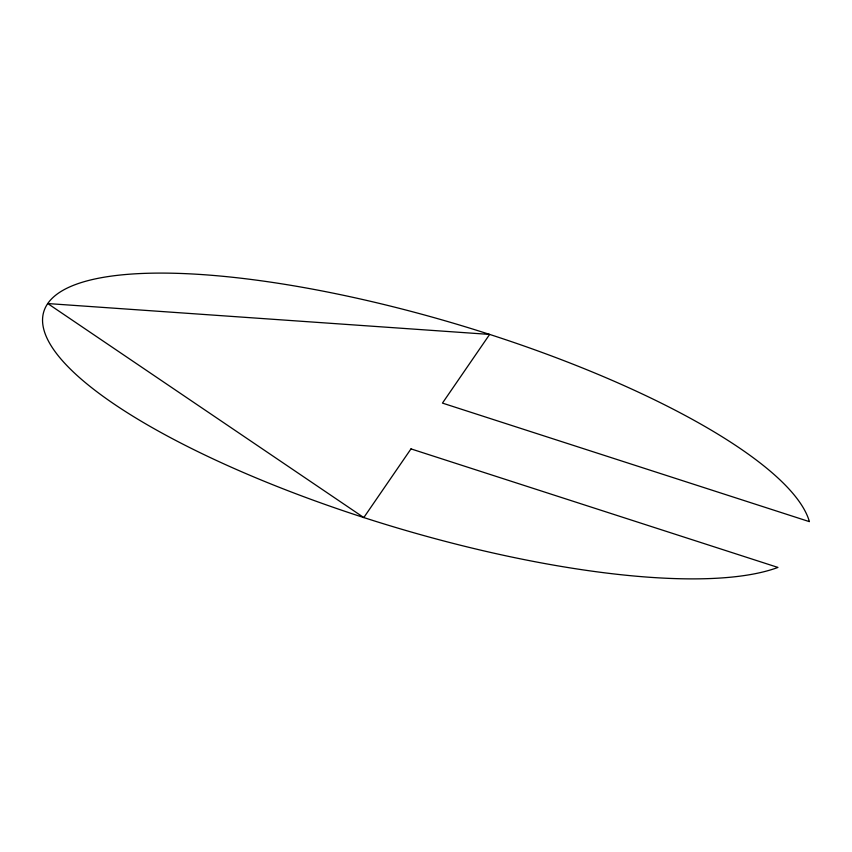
<?xml version="1.0" encoding="UTF-8"?>
<svg xmlns="http://www.w3.org/2000/svg" width="852" height="852" viewBox="0 0 852 852"><rect width="100%" height="100%" fill="white"/><g stroke="black" fill="none" stroke-linecap="round" stroke-linejoin="round"><path stroke-width="1.28" d="M410.994 448.887L363.804 517.569L47.755 303.557L489.644 334.421L442.454 403.102L809.4 521.648A399.62 106.117 16.6 0 0 261.947 280.894A399.62 106.117 16.6 0 0 158.653 431.24A399.62 106.117 16.6 0 0 777.94 567.432L410.994 448.887"/></g></svg>
